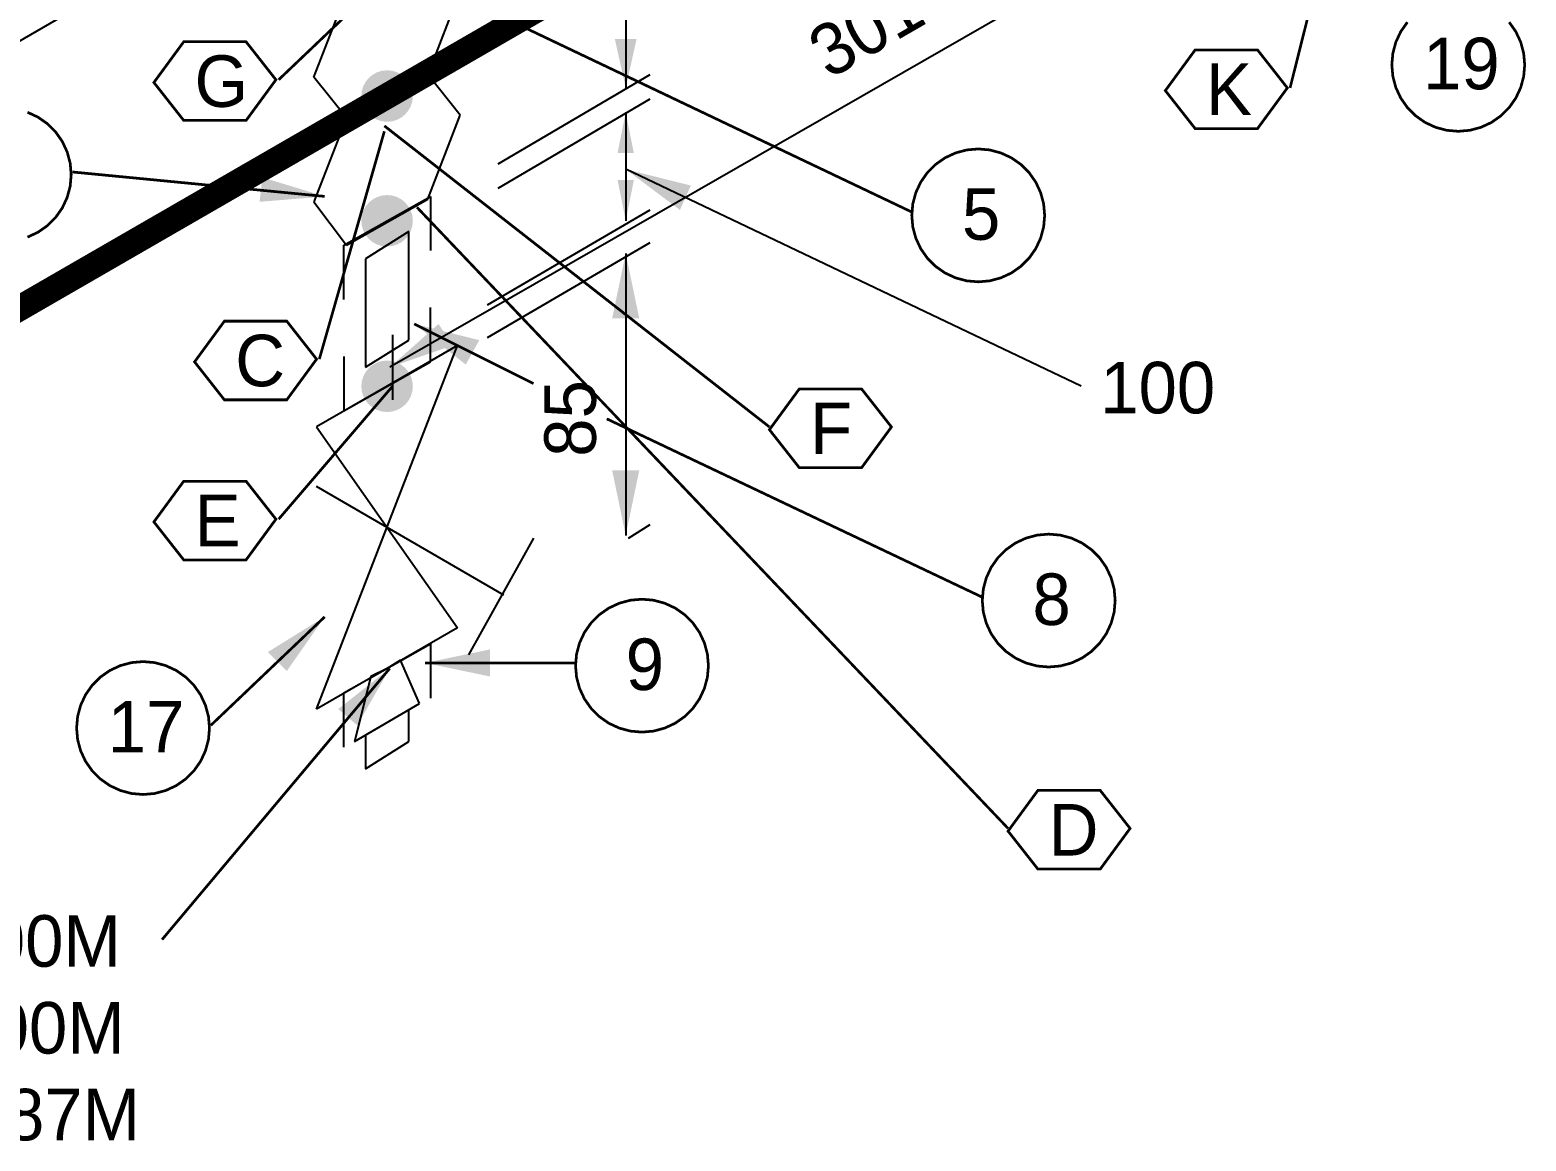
# Model space of a CAD drawing. Extents: x -4 to 431, y -3 to 272.
# Drawn here: x 75.4 to 130.6, y 100.1 to 141 of the extents above; entities that cross this region are included whole.
import ezdxf

# ---------------------------------------------------------------- set-up
doc = ezdxf.new("R2010")
doc.units = 0
doc.header["$LTSCALE"] = 10
doc.layers.get('0').update_dxf_attribs({"lineweight": 0})
for name, color, linetype in [('DIMENSION', 2, 'Continuous'), ('PIPE', 7, 'Continuous'), ('TEXT2', 40, 'Continuous'), ('WELDS', 7, 'Continuous')]:
    doc.layers.add(name, color=color, linetype=linetype)
doc.styles.add('framdcn', font='', dxfattribs={"height": 2.5})
doc.styles.get("Standard").update_dxf_attribs({"font": ''})
doc.styles.get('framdcn').set_extended_font_data('Franklin Gothic Medium Cond')
doc.styles.get('Standard').set_extended_font_data('Franklin Gothic Medium Cond')

# ---------------------------------------------------------------- blocks, each defined once
blk = doc.blocks.new('block5')
at = {"layer": 'TEXT2'}
blk.add_hatch(color=256, dxfattribs=at).paths.add_polyline_path([(0, 0), (-2.4, -0.2), (-2.3, 0.7)])
at = {"layer": 'TEXT2', "linetype": 'ByBlock', "const_width": 0.1, "flags": 128}
blk.add_lwpolyline([(-9.3, 0.9), (0, 0)], dxfattribs=at)
blk = doc.blocks.new('block6')
at = {"layer": 'TEXT2'}
blk.add_hatch(color=256, dxfattribs=at).paths.add_polyline_path([(0, 0), (-1.4, -2), (-2.1, -1.3)])
at = {"layer": 'TEXT2', "linetype": 'ByBlock', "const_width": 0.1, "flags": 128}
blk.add_lwpolyline([(-4.2, -4), (0, 0)], dxfattribs=at)
blk = doc.blocks.new('block7')
at = {"layer": 'TEXT2'}
blk.add_hatch(color=256, dxfattribs=at).paths.add_polyline_path([(0, 0), (-1.2, -2.1), (-1.9, -1.5)])
at = {"layer": 'TEXT2', "linetype": 'ByBlock', "const_width": 0.1, "flags": 128}
blk.add_lwpolyline([(-8.4, -10), (0, 0)], dxfattribs=at)
blk = doc.blocks.new('block8')
at = {"layer": 'TEXT2', "style": 'framdcn'}
for s, p in [('E. 4.100M', (0, 0)), ('N. 0.800M', (0, -3.2)), ('EL.0.387M', (0, -6.4))]:
    blk.add_text(s, height=1.9, dxfattribs=at).set_placement(p)
blk = doc.blocks.new('block9')
at = {"layer": 'TEXT2'}
blk.add_hatch(color=256, dxfattribs=at).paths.add_polyline_path([(0, 0), (2.4, 0.5), (2.4, -0.5)])
at = {"layer": 'TEXT2', "linetype": 'ByBlock', "const_width": 0.1, "flags": 128}
blk.add_lwpolyline([(5.6, 0), (0, 0)], dxfattribs=at)
blk = doc.blocks.new('block10')
at = {"layer": 'TEXT2'}
blk.add_hatch(color=256, dxfattribs=at).paths.add_polyline_path([(0, 0), (2.4, -0.6), (2, -1.5)])
at = {"layer": 'TEXT2', "linetype": 'ByBlock', "const_width": 0.1, "flags": 128}
blk.add_lwpolyline([(16.8, -8), (0, 0)], dxfattribs=at)
blk = doc.blocks.new('block44')
at = {"layer": 'TEXT2', "linetype": 'ByBlock', "const_width": 0.1, "flags": 128}
for points in [[(4.4, -2.2), (0, 0)], [(21, -10.1), (7.1, -3.5)]]:
    blk.add_lwpolyline(points, dxfattribs=at)
blk = doc.blocks.new('block47')
at = {"layer": 'PIPE', "linetype": 'ByBlock', "const_width": 0.95, "flags": 128}
blk.add_lwpolyline([(20.1, 11.6), (0, 0)], dxfattribs=at)
at = {"flags": 1}
for tag in ['Tag', 'UCI', 'Pipe Ref', 'Description', 'Key']:
    blk.add_attdef(tag, (0, 0), '', height=1, dxfattribs=at)
blk = doc.blocks.new('block48')
at = {"layer": 'PIPE', "linetype": 'ByBlock', "flags": 128}
for points in [[(1.5, 0.8), (0, 0)], [(2.7, -0.7), (1.5, 0.8)], [(0, 0), (-1.5, -0.8)], [(-1.5, -0.8), (-2.7, -3.9)], [(1.5, -3.8), (2.7, -0.7)], [(-1.6, -5.5), (1.6, -3.7)], [(-1.5, -5.5), (1.5, -3.8)], [(1.6, -3.7), (1.6, -5.7)], [(-2.7, -3.9), (-1.5, -5.5)], [(-1.6, -7.5), (-1.6, -5.5)]]:
    blk.add_lwpolyline(points, dxfattribs=at)
at = {"flags": 1}
for tag in ['Tag', 'UCI', 'Pipe Ref', 'Description', 'Key']:
    blk.add_attdef(tag, (0, 0), '', height=1, dxfattribs=at)
blk = doc.blocks.new('block49')
at = {"layer": 'PIPE', "linetype": 'ByBlock', "flags": 128}
for points in [[(0, 0), (-0.8, -0.5)], [(0.8, 0.5), (0, 0)], [(0.8, -3.5), (0.8, 0.5)], [(-0.8, -0.5), (-0.8, -4.5)], [(-0.8, -4.5), (0.8, -3.5)]]:
    blk.add_lwpolyline(points, dxfattribs=at)
at = {"flags": 1}
for tag in ['Tag', 'UCI', 'Pipe Ref', 'Description', 'Key']:
    blk.add_attdef(tag, (0, 0), '', height=1, dxfattribs=at)
blk = doc.blocks.new('block50')
at = {"layer": 'PIPE', "linetype": 'ByBlock', "flags": 128}
for points in [[(0, -2), (0, 0)], [(-4.2, -14.8), (1, -1.4)], [(1, -1.4), (-1.6, -2.9)], [(-3.2, -1.8), (-3.2, -3.8)], [(-3.2, -3.8), (0, -2)], [(-1.6, -2.9), (-4.2, -4.4)], [(-4.2, -4.4), (1, -11.8)], [(2.7, -10.6), (-4.2, -6.6)], [(3.8, -8.5), (1.4, -12.8)], [(1, -11.8), (-4.2, -14.8)], [(-3.2, -14.2), (0, -12.4)], [(0, -12.4), (0, -14.4)], [(-3.2, -16.2), (-3.2, -14.2)]]:
    blk.add_lwpolyline(points, dxfattribs=at)
at = {"flags": 1}
for tag in ['Tag', 'UCI', 'Pipe Ref', 'Description', 'Key']:
    blk.add_attdef(tag, (0, 0), '', height=1, dxfattribs=at)
blk = doc.blocks.new('block51')
at = {"layer": 'PIPE', "linetype": 'ByBlock', "flags": 128}
for points in [[(0, 0), (-0.6, -0.3)], [(0.5, 0.3), (0, 0)], [(1.2, -1.3), (0.5, 0.3)], [(-0.6, -0.3), (-1.2, -2.7)], [(-1.2, -2.7), (1.2, -1.3)], [(0.8, -2.7), (0.8, -1.5)], [(-0.8, -2.5), (-0.8, -3.7)], [(-0.8, -3.7), (0.8, -2.7)]]:
    blk.add_lwpolyline(points, dxfattribs=at)
at = {"flags": 1}
for tag in ['Tag', 'UCI', 'Pipe Ref', 'Description', 'Key']:
    blk.add_attdef(tag, (0, 0), '', height=1, dxfattribs=at)
blk = doc.blocks.new('block52')
at = {"layer": 'PIPE', "linetype": 'ByBlock', "flags": 128}
for points in [[(1.6, 5.5), (1.6, 7.5)], [(-1.6, 5.7), (-1.6, 3.7)], [(-1.6, 3.7), (1.6, 5.5)], [(-1.5, 3.8), (1.5, 5.5)], [(1.5, 5.5), (2.7, 3.9)], [(2.7, 3.9), (1.5, 0.8)], [(-2.7, 0.7), (-1.5, 3.8)], [(-1.5, -0.8), (-2.7, 0.7)], [(1.5, 0.8), (0, 0)], [(0, 0), (-1.5, -0.8)]]:
    blk.add_lwpolyline(points, dxfattribs=at)
at = {"flags": 1}
for tag in ['Tag', 'UCI', 'Pipe Ref', 'Description', 'Key']:
    blk.add_attdef(tag, (0, 0), '', height=1, dxfattribs=at)
blk = doc.blocks.new('block56')
at = {"layer": 'PIPE', "linetype": 'ByBlock', "const_width": 0.95, "flags": 128}
blk.add_lwpolyline([(23.2, 13.4), (0, 0)], dxfattribs=at)
at = {"flags": 1}
for tag in ['Tag', 'UCI', 'Pipe Ref', 'Description', 'Key']:
    blk.add_attdef(tag, (0, 0), '', height=1, dxfattribs=at)
blk = doc.blocks.new('block77')
at = {"layer": 'WELDS'}
h = blk.add_hatch(color=256, dxfattribs=at)
edge = h.paths.add_edge_path(flags=0)
edge.add_arc((0, 0), 0.95, 0, 360)
at = {"flags": 1}
for tag in ['Tag', 'UCI', 'Pipe Ref', 'Description', 'Key']:
    blk.add_attdef(tag, (0, 0), '', height=1, dxfattribs=at)
blk = doc.blocks.new('block78')
at = {"layer": 'WELDS'}
h = blk.add_hatch(color=256, dxfattribs=at)
edge = h.paths.add_edge_path(flags=0)
edge.add_arc((0, 0), 0.95, 0, 360)
at = {"flags": 1}
for tag in ['Tag', 'UCI', 'Pipe Ref', 'Description', 'Key']:
    blk.add_attdef(tag, (0, 0), '', height=1, dxfattribs=at)
blk = doc.blocks.new('block79')
at = {"layer": 'WELDS'}
h = blk.add_hatch(color=256, dxfattribs=at)
edge = h.paths.add_edge_path(flags=0)
edge.add_arc((0, 0), 0.95, 0, 360)
at = {"flags": 1}
for tag in ['Tag', 'UCI', 'Pipe Ref', 'Description', 'Key']:
    blk.add_attdef(tag, (0, 0), '', height=1, dxfattribs=at)
blk = doc.blocks.new('block80')
at = {"layer": 'WELDS'}
h = blk.add_hatch(color=256, dxfattribs=at)
edge = h.paths.add_edge_path(flags=0)
edge.add_arc((0, 0), 0.95, 0, 360)
at = {"flags": 1}
for tag in ['Tag', 'UCI', 'Pipe Ref', 'Description', 'Key']:
    blk.add_attdef(tag, (0, 0), '', height=1, dxfattribs=at)

msp = doc.modelspace()

# ---------------------------------------------------------------- hatches: boundary and pattern name
at = {"layer": 'DIMENSION'}
for points in [[(97.4, 138.9), (97, 140.7), (97.8, 140.7)], [(97.4, 138), (97.7, 136.5), (97.1, 136.5)], [(97.4, 135.9), (99.8, 135.3), (99.4, 134.4)], [(97.4, 134), (97.1, 135.5), (97.7, 135.5)], [(97.4, 132.8), (97.9, 130.4), (96.9, 130.4)], [(88.7, 128.6), (90.5, 130.2), (91, 129.4)], [(97.4, 122.4), (96.9, 124.8), (97.9, 124.8)]]:
    msp.add_hatch(color=256, dxfattribs=at).paths.add_polyline_path(points)
at = {"layer": 'TEXT2'}
msp.add_hatch(color=256, dxfattribs=at).paths.add_polyline_path([(89.6, 130.2), (92, 129.6), (91.5, 128.7)])

# ---------------------------------------------------------------- linework, layer by layer
at = {"layer": 'DIMENSION', "linetype": 'ByBlock', "flags": 128}
for points in [[(88.8, 148.6), (61, 132.5)], [(119.7, 146.4), (88.7, 128.6)], [(97.4, 143.5), (97.4, 138.9)], [(92.7, 136.1), (98.3, 139.4)], [(92.7, 135.2), (98.3, 138.5)], [(97.4, 138), (97.4, 134)], [(114.2, 127.9), (97.4, 135.9)], [(92.3, 130.9), (98.3, 134.4)], [(92.3, 129.7), (98.3, 133.2)], [(97.4, 132.8), (97.4, 122.4)], [(88.8, 129.8), (88.8, 127.4)], [(97.5, 122.3), (98.3, 122.8)]]:
    msp.add_lwpolyline(points, dxfattribs=at)
at = {"layer": 'TEXT2', "linetype": 'ByBlock', "const_width": 0.1, "flags": 128}
for points in [[(127.1, 159.6), (121.9, 138.9)], [(84.6, 139.2), (88.8, 143.2)], [(129.98, 141.324), (130.225, 140.975), (130.406, 140.588), (130.516, 140.175), (130.553, 139.75), (130.516, 139.324), (130.406, 138.912), (130.225, 138.525), (129.98, 138.175), (129.678, 137.873), (129.328, 137.628), (128.941, 137.447), (128.529, 137.337), (128.103, 137.3), (127.678, 137.337), (127.266, 137.447), (126.878, 137.628), (126.529, 137.873), (126.227, 138.175), (125.982, 138.525), (125.801, 138.912), (125.691, 139.324), (125.653, 139.75), (125.691, 140.175), (125.801, 140.588), (125.982, 140.975), (126.227, 141.324)], [(75.338, 138.002), (75.725, 137.822), (76.075, 137.577), (76.377, 137.275), (76.622, 136.925), (76.802, 136.538), (76.913, 136.125), (76.95, 135.7), (76.913, 135.275), (76.802, 134.862), (76.622, 134.475), (76.377, 134.125), (76.075, 133.823), (75.725, 133.578), (75.338, 133.398)], [(102.7, 126.4), (88.5, 137.5)], [(86.1, 128.9), (88.5, 137.3)], [(111.5, 111.6), (89.7, 134.5)], [(84.6, 123), (88.8, 127.9)]]:
    msp.add_lwpolyline(points, dxfattribs=at)
at = {"layer": 'TEXT2', "color": 20, "linetype": 'ByBlock', "const_width": 0.1, "flags": 128}
for points in [[(81.1, 137.7), (80, 139.1), (81.1, 140.6), (83.4, 140.6), (84.5, 139.2), (83.4, 137.7)], [(118.4, 137.4), (117.3, 138.8), (118.4, 140.3), (120.7, 140.3), (121.8, 138.9), (120.7, 137.4)], [(82.6, 127.4), (81.5, 128.8), (82.6, 130.3), (84.9, 130.3), (86, 128.9), (84.9, 127.4)], [(103.8, 124.9), (102.7, 126.3), (103.8, 127.8), (106.1, 127.8), (107.2, 126.4), (106.1, 124.9)], [(81.1, 121.5), (80, 122.9), (81.1, 124.4), (83.4, 124.4), (84.5, 123), (83.4, 121.5)], [(112.6, 110.1), (111.5, 111.5), (112.6, 113), (114.9, 113), (116, 111.6), (114.9, 110.1)]]:
    msp.add_lwpolyline(points, close=True, dxfattribs=at)
at = {"layer": 'TEXT2', "linetype": 'ByBlock', "const_width": 0.1, "flags": 128}
for points in [[(112.813, 133.775), (112.702, 133.362), (112.522, 132.975), (112.277, 132.625), (111.975, 132.323), (111.625, 132.078), (111.238, 131.898), (110.825, 131.787), (110.4, 131.75), (109.975, 131.787), (109.562, 131.898), (109.175, 132.078), (108.825, 132.323), (108.523, 132.625), (108.278, 132.975), (108.098, 133.362), (107.987, 133.775), (107.95, 134.2), (107.987, 134.625), (108.098, 135.038), (108.278, 135.425), (108.523, 135.775), (108.825, 136.077), (109.175, 136.322), (109.562, 136.502), (109.975, 136.613), (110.4, 136.65), (110.825, 136.613), (111.238, 136.502), (111.625, 136.322), (111.975, 136.077), (112.277, 135.775), (112.522, 135.425), (112.702, 135.038), (112.813, 134.625), (112.85, 134.2)], [(115.413, 119.575), (115.302, 119.162), (115.122, 118.775), (114.877, 118.425), (114.575, 118.123), (114.225, 117.878), (113.838, 117.698), (113.425, 117.587), (113, 117.55), (112.575, 117.587), (112.162, 117.698), (111.775, 117.878), (111.425, 118.123), (111.123, 118.425), (110.878, 118.775), (110.698, 119.162), (110.587, 119.575), (110.55, 120), (110.587, 120.425), (110.698, 120.838), (110.878, 121.225), (111.123, 121.575), (111.425, 121.877), (111.775, 122.122), (112.162, 122.302), (112.575, 122.413), (113, 122.45), (113.425, 122.413), (113.838, 122.302), (114.225, 122.122), (114.575, 121.877), (114.877, 121.575), (115.122, 121.225), (115.302, 120.838), (115.413, 120.425), (115.45, 120)], [(100.413, 117.175), (100.302, 116.762), (100.122, 116.375), (99.877, 116.025), (99.575, 115.723), (99.225, 115.478), (98.838, 115.298), (98.425, 115.187), (98, 115.15), (97.575, 115.187), (97.162, 115.298), (96.775, 115.478), (96.425, 115.723), (96.123, 116.025), (95.878, 116.375), (95.698, 116.762), (95.587, 117.175), (95.55, 117.6), (95.587, 118.025), (95.698, 118.438), (95.878, 118.825), (96.123, 119.175), (96.425, 119.477), (96.775, 119.722), (97.162, 119.902), (97.575, 120.013), (98, 120.05), (98.425, 120.013), (98.838, 119.902), (99.225, 119.722), (99.575, 119.477), (99.877, 119.175), (100.122, 118.825), (100.302, 118.438), (100.413, 118.025), (100.45, 117.6)], [(82.013, 114.875), (81.902, 114.462), (81.722, 114.075), (81.477, 113.725), (81.175, 113.423), (80.825, 113.178), (80.438, 112.998), (80.025, 112.887), (79.6, 112.85), (79.175, 112.887), (78.762, 112.998), (78.375, 113.178), (78.025, 113.423), (77.723, 113.725), (77.478, 114.075), (77.298, 114.462), (77.187, 114.875), (77.15, 115.3), (77.187, 115.725), (77.298, 116.138), (77.478, 116.525), (77.723, 116.875), (78.025, 117.177), (78.375, 117.422), (78.762, 117.602), (79.175, 117.713), (79.6, 117.75), (80.025, 117.713), (80.438, 117.602), (80.825, 117.422), (81.175, 117.177), (81.477, 116.875), (81.722, 116.525), (81.902, 116.138), (82.013, 115.725), (82.05, 115.3)]]:
    msp.add_lwpolyline(points, close=True, dxfattribs=at)

# ---------------------------------------------------------------- block references
at = {"layer": 'PIPE'}
for name, p in [('block56', (88.6, 138.6)), ('block52', (88.6, 138.6)), ('block47', (68.5, 127)), ('block48', (88.6, 138.6)), ('block49', (88.6, 133.1)), ('block50', (90.2, 130.8)), ('block51', (88.6, 117.5))]:
    msp.add_blockref(name, p, dxfattribs=at)
at = {"layer": 'TEXT2'}
for name, p in [('block10', (91.2, 142.3)), ('block5', (86.3, 134.9)), ('block44', (89.6, 130.2)), ('block6', (86.3, 119.4)), ('block9', (90, 117.7)), ('block7', (88.7, 117.5)), ('block8', (67.2, 106.5))]:
    msp.add_blockref(name, p, dxfattribs=at)
at = {"layer": 'WELDS'}
for name, p in [('block77', (88.6, 138.6)), ('block80', (88.6, 138.6)), ('block78', (88.6, 134)), ('block79', (88.6, 127.9))]:
    msp.add_blockref(name, p, dxfattribs=at)

# ---------------------------------------------------------------- texts
at = {"layer": 'DIMENSION', "style": 'framdcn'}
for s, rotation, p in [('301', 30, (104.9, 139.2)), ('85', 90, (96.3, 125.3))]:
    msp.add_text(s, height=1.9, rotation=rotation, dxfattribs=at).set_placement(p)
msp.add_text('100', height=1.9, dxfattribs=at).set_placement((114.9, 126.9))
at = {"layer": 'TEXT2', "style": 'framdcn'}
for s, p in [('19', (126.803, 138.85)), ('G', (81.5, 138.2)), ('K', (118.8, 137.9)), ('5', (109.8, 133.3)), ('C', (83, 127.9)), ('F', (104.2, 125.4)), ('E', (81.5, 122)), ('8', (112.4, 119.1)), ('9', (97.4, 116.7)), ('17', (78.3, 114.4)), ('D', (113, 110.6))]:
    msp.add_text(s, height=1.9, dxfattribs=at).set_placement(p)

doc.saveas('drawing.dxf')
